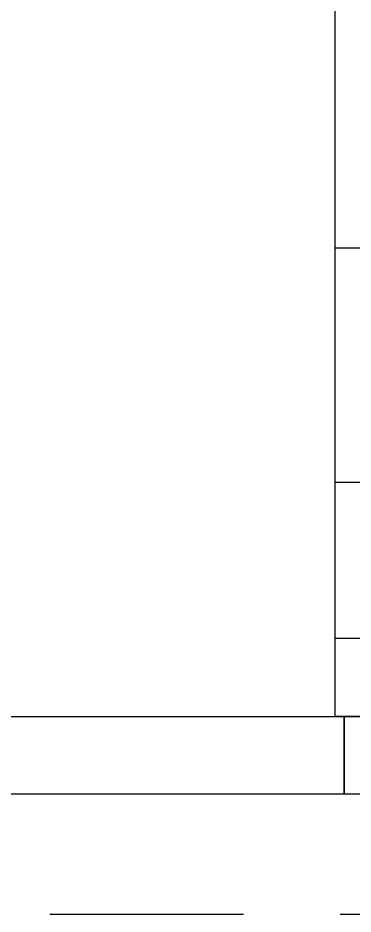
# Model space of a CAD drawing. Extents: x -1.9 to 86, y -1.5 to 61.
# Drawn here: x 61.39 to 65.72, y -1.55 to 10.01 of the extents above; entities that cross this region are included whole.
import ezdxf
from ezdxf.enums import TextEntityAlignment as Align

# ---------------------------------------------------------------- set-up
doc = ezdxf.new("R2010")
doc.units = 0
doc.header["$MEASUREMENT"] = 0
doc.linetypes.add('HIDDEN', pattern=[0.375, 0.25, -0.125])
doc.layers.get('0').update_dxf_attribs({"linetype": 'CONTINUOUS'})
doc.layers.get('Defpoints').update_dxf_attribs({"linetype": 'CONTINUOUS'})
for name, color, linetype in [('ARQ-MAR', 2, 'CONTINUOUS'), ('ARQ_CAR', 7, 'CONTINUOUS'), ('ARQ_CAR-TXT', 7, 'CONTINUOUS'), ('ARQ_FOLHA', 7, 'CONTINUOUS'), ('ARQ_TXT-2', 2, 'CONTINUOUS'), ('ARQ_TXT-4', 4, 'CONTINUOUS'), ('ARQ_VISTA 0', 251, 'CONTINUOUS')]:
    doc.layers.add(name, color=color, linetype=linetype)
doc.styles.add('01-MILLEU', font='GOTHIC.TTF')

# ---------------------------------------------------------------- blocks, each defined once
blk = doc.blocks.new('FOLHA A1 - 841 X 594')
at = {"layer": 'ARQ_FOLHA', "color": 1}
for p, q in [((-185, 10), (-185, 0.5)), ((-185, 0.5), (-185, 10)), ((-185, 9.5), (-185, 0)), ((-185, 9.5), (-185, 0)), ((-185, 0), (-185, 9.5))]:
    blk.add_line(p, q, dxfattribs=at)
for points in [[(-841, 0), (0, 0), (0, 594), (-841, 594)], [(-816, 10), (-10, 10), (-10, 584), (-816, 584)]]:
    blk.add_lwpolyline(points, close=True, dxfattribs=at)
at = {"layer": 'Defpoints', "color": 8, "linetype": 'HIDDEN', "ltscale": 100}
blk.add_lwpolyline([(-860.5, 609.5), (-860.5, -15.5), (19.5, -15.5), (19.5, 609.5)], close=True, dxfattribs=at)
blk = doc.blocks.new('*U24')
blk.add_blockref('FOLHA A1 - 841 X 594', (0, 0))
blk = doc.blocks.new('SELO METROCASA - EXECUTIVO')
at = {"layer": 'ARQ-MAR', "color": 5}
blk.add_line((-173.01, 10), (-35, 10), dxfattribs=at)
at = {"layer": 'ARQ_CAR', "color": 5}
blk.add_lwpolyline([(-175, 0), (-175, 120), (0, 120), (0, 0)], close=True, dxfattribs=at)
for points in [[(0, 60), (-175, 60)], [(-175, 30), (0, 30)], [(-175, 10), (-35, 10)]]:
    blk.add_lwpolyline(points, dxfattribs=at)
at = {"layer": 'ARQ_CAR-TXT', "color": 4, "style": '01-MILLEU'}
blk.add_attdef('ASSUNTO.DO.PROJETO', (-163.54, 18.21), '', height=3.69, dxfattribs=at)
at = {"layer": 'ARQ_TXT-2', "style": '01-MILLEU'}
for tag, p in [('N_REV0', (-169.74, 157.54)), ('R_DES', (-155.84, 157.49)), ('DATA_0', (-140.16, 157.49))]:
    blk.add_attdef(tag, text='', height=2, dxfattribs=at).set_placement(p, align=Align.MIDDLE_CENTER)
for tag, p, height in [('DESCRIÇÃO.DA.REVISÃO_0', (-131.24, 156.49), 2), ('MC_XXX-XX', (-33.9, 82.8), 1.5), ('RESPONSÁVEL', (-34, 73.46), 1.5), ('COORDENADOR', (-34, 63.46), 1.5), ('XXX-XX', (-33.9, 51.2), 3.65), ('DISCIPLINA', (-33.9, 41.2), 3.65), ('OBRA', (-164.01, 39.31), 3), ('ENDEREÇO', (-164.01, 34.81), 3), ('ESCALA', (-155.51, 2.7), 2)]:
    blk.add_attdef(tag, p, '', height=height, dxfattribs=at)
blk.add_attdef('DCP', text='', height=3.24, dxfattribs=at).set_placement((-23.62, 17.18), align=Align.MIDDLE_LEFT)
blk.add_attdef('DES', text='', height=2.99, dxfattribs=at).set_placement((-19.84, 12.19), align=Align.MIDDLE)
at = {"layer": 'ARQ_TXT-4', "style": '01-MILLEU'}
blk.add_attdef('CLIENTE', (-164.51, 45.8), '', height=5, dxfattribs=at)
at = {"layer": 'ARQ_VISTA 0', "style": '01-MILLEU'}
blk.add_attdef('LOGO', (-164.51, 77.38), '', height=5, dxfattribs=at)

msp = doc.modelspace()

# ---------------------------------------------------------------- block references
for name, p, xscale, yscale, zscale in [('*U24', (84.1, 0), 0.0999999999999994, 0.0999999999999994, 0.0999999999999994), ('SELO METROCASA - EXECUTIVO', (83.1, 1), 0.1006544394922334, 0.1006544394922334, 0.1006544394922334)]:
    msp.add_blockref(name, p, dxfattribs=dict(xscale=xscale, yscale=yscale, zscale=zscale))

doc.saveas('drawing.dxf')
